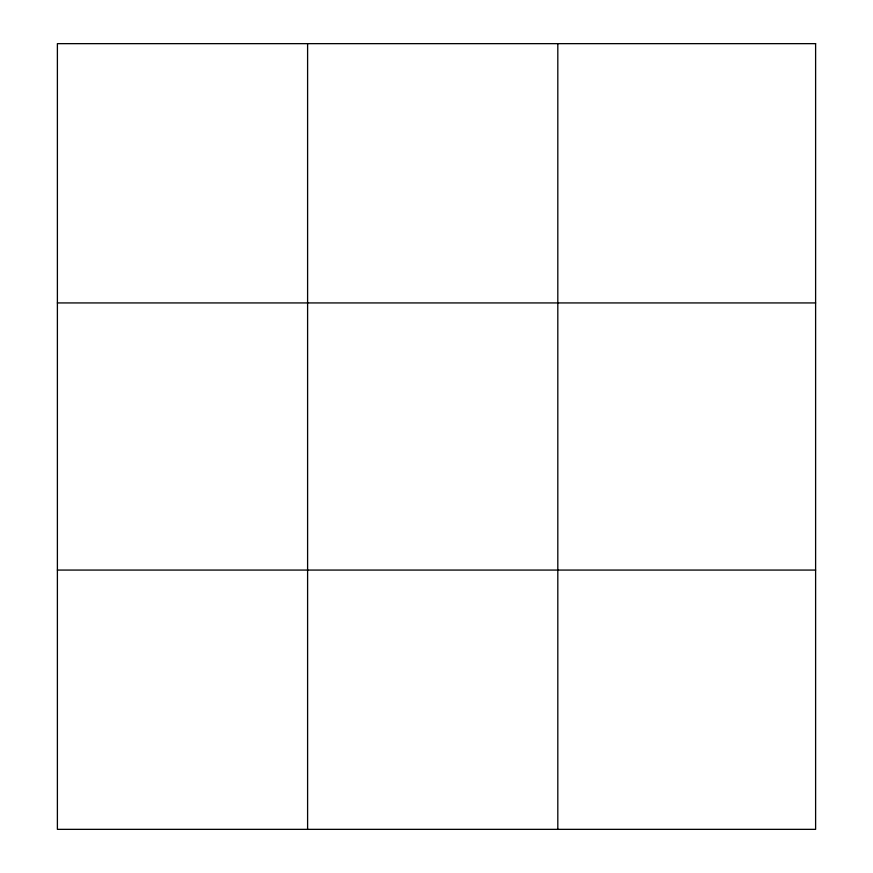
<?xml version="1.0" encoding="UTF-8"?>
<svg xmlns="http://www.w3.org/2000/svg" width="873" height="873" viewBox="0 0 873 873"><rect width="100%" height="100%" fill="white"/><g stroke="black" fill="none" stroke-linecap="round" stroke-linejoin="round"><path stroke-width="1.31" d="M307.602 829.35L307.602 43.65M557.814 829.35L557.814 43.65M57.389 302.931L815.611 302.931M57.389 570.069L815.611 570.069M815.611 43.65L815.611 829.35L57.389 829.35L57.389 43.65L815.611 43.65"/></g></svg>
